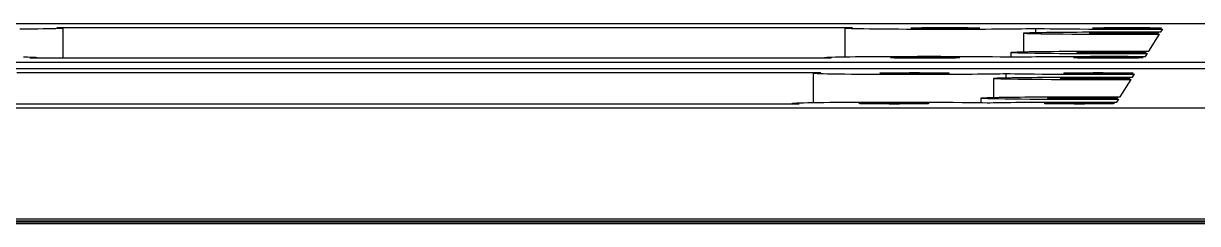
# Model space of a CAD drawing. Header units: millimetres. Extents: x -253 to 256, y -315 to 312.
# Drawn here: x -208.9 to -144.9, y -244.6 to -233.7 of the extents above; entities that cross this region are included whole.
import ezdxf

# ---------------------------------------------------------------- set-up
doc = ezdxf.new("R2010")
doc.units = ezdxf.units.MM
doc.layers.add('VISIBLE', color=7, linetype='Continuous')

msp = doc.modelspace()

# ---------------------------------------------------------------- linework, layer by layer
at = {"layer": 'VISIBLE'}
for p, q in [((-227.779, -233.721), (-122.803, -233.721)), ((-209.063, -234.017), (-208.722, -234.014)), ((-208.722, -234.014), (-208.394, -234.01)), ((-208.394, -234.01), (-208.085, -234.006)), ((-208.085, -234.006), (-207.797, -234.002)), ((-207.797, -234.002), (-207.536, -233.998)), ((-207.536, -233.998), (-207.306, -233.993)), ((-207.306, -233.993), (-207.11, -233.988)), ((-207.11, -233.988), (-206.95, -233.983)), ((-207.054, -233.941), (-206.919, -233.946)), ((-207.054, -233.941), (-163.683, -233.941)), ((-206.95, -233.983), (-206.829, -233.978)), ((-206.919, -233.946), (-206.814, -233.951)), ((-206.829, -233.978), (-206.748, -233.972)), ((-206.814, -233.951), (-206.742, -233.956)), ((-206.814, -233.951), (-206.742, -233.956)), ((-206.748, -233.972), (-206.707, -233.967)), ((-206.742, -233.956), (-206.706, -233.961)), ((-206.742, -233.956), (-206.706, -233.961)), ((-206.707, -233.967), (-206.706, -233.961)), ((-206.706, -235.599), (-206.706, -233.961)), ((-164.071, -233.967), (-164.067, -233.962)), ((-164.071, -235.537), (-164.071, -233.967)), ((-164.071, -233.967), (-164.042, -233.972)), ((-164.067, -233.962), (-164.034, -233.957)), ((-164.042, -233.972), (-163.978, -233.977)), ((-164.034, -233.957), (-163.976, -233.953)), ((-163.978, -233.977), (-163.877, -233.982)), ((-163.976, -233.953), (-163.896, -233.949)), ((-163.896, -233.949), (-163.797, -233.945)), ((-163.877, -233.982), (-163.734, -233.987)), ((-163.797, -233.945), (-163.683, -233.941)), ((-163.734, -233.987), (-163.55, -233.992)), ((-163.55, -233.992), (-163.324, -233.997)), ((-163.324, -233.997), (-163.055, -234.002)), ((-163.055, -234.002), (-162.746, -234.007)), ((-162.746, -234.007), (-162.4, -234.011)), ((-162.4, -234.011), (-162.019, -234.015)), ((-162.019, -234.015), (-161.609, -234.018)), ((-161.609, -234.018), (-161.175, -234.021)), ((-161.175, -234.021), (-160.724, -234.024)), ((-160.724, -234.024), (-160.261, -234.026)), ((-160.504, -233.965), (-160.492, -233.962)), ((-160.504, -233.965), (-160.491, -233.967)), ((-160.492, -233.962), (-160.458, -233.96)), ((-160.491, -233.967), (-160.452, -233.97)), ((-160.491, -233.967), (-160.452, -233.97)), ((-160.458, -233.96), (-160.407, -233.958)), ((-160.452, -233.97), (-160.385, -233.972)), ((-160.407, -233.958), (-160.262, -233.954)), ((-160.385, -233.972), (-160.291, -233.975)), ((-160.291, -233.975), (-160.169, -233.977)), ((-160.262, -233.954), (-160.082, -233.951)), ((-160.261, -234.026), (-159.792, -234.027)), ((-160.169, -233.977), (-160.024, -233.979)), ((-160.082, -233.951), (-159.888, -233.948)), ((-160.024, -233.979), (-159.858, -233.981)), ((-159.888, -233.948), (-159.692, -233.946)), ((-159.858, -233.981), (-159.676, -233.983)), ((-159.858, -233.981), (-159.676, -233.983)), ((-159.792, -234.027), (-159.324, -234.028)), ((-159.692, -233.946), (-159.476, -233.945)), ((-159.676, -233.983), (-159.483, -233.984)), ((-159.483, -233.984), (-159.283, -233.985)), ((-159.476, -233.945), (-159.215, -233.944)), ((-159.324, -234.028), (-158.861, -234.028)), ((-159.283, -233.985), (-159.083, -233.986)), ((-159.215, -233.944), (-158.904, -233.943)), ((-159.083, -233.986), (-158.884, -233.986)), ((-158.904, -233.943), (-158.548, -233.942)), ((-158.884, -233.986), (-158.692, -233.987)), ((-158.861, -234.028), (-158.41, -234.028)), ((-158.692, -233.987), (-158.336, -233.986)), ((-158.548, -233.942), (-158.356, -233.943)), ((-158.41, -234.028), (-157.973, -234.028)), ((-158.356, -233.943), (-158.158, -233.943)), ((-158.336, -233.986), (-158.025, -233.985)), ((-158.158, -233.943), (-157.957, -233.944)), ((-158.025, -233.985), (-157.763, -233.984)), ((-157.973, -234.028), (-157.554, -234.027)), ((-157.957, -233.944), (-157.757, -233.945)), ((-157.763, -233.984), (-157.548, -233.983)), ((-157.757, -233.945), (-157.564, -233.946)), ((-157.564, -233.946), (-157.382, -233.948)), ((-157.554, -234.027), (-157.156, -234.026)), ((-157.548, -233.983), (-157.352, -233.981)), ((-157.382, -233.948), (-157.216, -233.95)), ((-157.352, -233.981), (-157.157, -233.978)), ((-157.216, -233.95), (-157.071, -233.952)), ((-157.157, -233.978), (-156.978, -233.975)), ((-157.156, -234.026), (-156.781, -234.024)), ((-157.071, -233.952), (-156.95, -233.954)), ((-156.978, -233.975), (-156.833, -233.971)), ((-156.95, -233.954), (-156.855, -233.957)), ((-156.855, -233.957), (-156.788, -233.959)), ((-156.833, -233.971), (-156.782, -233.969)), ((-156.788, -233.959), (-156.749, -233.962)), ((-156.782, -233.969), (-156.748, -233.967)), ((-156.781, -234.024), (-156.429, -234.023)), ((-156.749, -233.962), (-156.736, -233.964)), ((-156.748, -233.967), (-156.736, -233.964)), ((-156.429, -234.023), (-156.101, -234.021)), ((-156.101, -234.021), (-155.797, -234.019)), ((-155.797, -234.019), (-155.517, -234.017)), ((-155.517, -234.017), (-155.23, -234.014)), ((-155.23, -234.014), (-154.956, -234.011)), ((-154.956, -234.011), (-154.697, -234.008)), ((-154.697, -234.008), (-154.455, -234.005)), ((-154.455, -234.005), (-154.23, -234.002)), ((-154.336, -234.247), (-154.334, -234.24)), ((-154.336, -235.263), (-154.336, -234.247)), ((-154.336, -234.247), (-154.277, -234.254)), ((-154.334, -234.24), (-154.276, -234.234)), ((-154.277, -234.254), (-154.153, -234.26)), ((-154.276, -234.234), (-154.166, -234.228)), ((-154.23, -234.002), (-154.026, -233.998)), ((-154.166, -234.228), (-154.013, -234.222)), ((-154.153, -234.26), (-153.965, -234.267)), ((-154.026, -233.998), (-153.842, -233.995)), ((-154.013, -234.222), (-153.823, -234.216)), ((-153.965, -234.267), (-153.713, -234.273)), ((-153.842, -233.995), (-153.681, -233.991)), ((-153.823, -234.216), (-153.603, -234.211)), ((-153.681, -234.213), (-153.681, -233.991)), ((-153.681, -233.991), (-153.467, -233.996)), ((-153.603, -234.211), (-153.36, -234.207)), ((-153.467, -233.996), (-153.209, -234.001)), ((-153.36, -234.207), (-153.1, -234.203)), ((-153.209, -234.001), (-152.906, -234.006)), ((-153.1, -234.203), (-152.829, -234.199)), ((-152.906, -234.006), (-152.558, -234.01)), ((-152.829, -234.199), (-152.551, -234.196)), ((-152.558, -234.01), (-152.169, -234.014)), ((-152.551, -234.196), (-152.27, -234.193)), ((-152.27, -234.193), (-151.991, -234.191)), ((-152.169, -234.014), (-151.741, -234.018)), ((-151.991, -234.191), (-151.718, -234.189)), ((-151.741, -234.018), (-151.279, -234.021)), ((-151.718, -234.189), (-151.432, -234.187)), ((-151.432, -234.187), (-151.133, -234.185)), ((-151.279, -234.021), (-150.789, -234.024)), ((-151.133, -234.185), (-150.822, -234.184)), ((-150.822, -234.184), (-150.502, -234.182)), ((-150.789, -234.024), (-150.28, -234.026)), ((-150.769, -234.243), (-150.757, -234.241)), ((-150.769, -234.243), (-150.757, -234.246)), ((-150.757, -234.241), (-150.724, -234.239)), ((-150.757, -234.246), (-150.718, -234.248)), ((-150.757, -234.246), (-150.718, -234.248)), ((-150.724, -234.239), (-150.673, -234.236)), ((-150.718, -234.248), (-150.65, -234.251)), ((-150.718, -234.248), (-150.65, -234.251)), ((-150.673, -234.236), (-150.528, -234.233)), ((-150.65, -234.251), (-150.556, -234.254)), ((-150.59, -233.965), (-150.578, -233.962)), ((-150.59, -233.965), (-150.577, -233.967)), ((-150.578, -233.962), (-150.545, -233.96)), ((-150.577, -233.967), (-150.538, -233.97)), ((-150.577, -233.967), (-150.538, -233.97)), ((-150.556, -234.254), (-150.434, -234.256)), ((-150.545, -233.96), (-150.493, -233.958)), ((-150.538, -233.97), (-150.471, -233.972)), ((-150.528, -234.233), (-150.348, -234.229)), ((-150.502, -234.182), (-150.173, -234.181)), ((-150.493, -233.958), (-150.349, -233.954)), ((-150.471, -233.972), (-150.376, -233.975)), ((-150.434, -234.256), (-150.288, -234.258)), ((-150.376, -233.975), (-150.255, -233.977)), ((-150.349, -233.954), (-150.169, -233.951)), ((-150.348, -234.229), (-150.153, -234.227)), ((-150.288, -234.258), (-150.122, -234.26)), ((-150.28, -234.026), (-149.757, -234.027)), ((-150.255, -233.977), (-150.109, -233.979)), ((-150.255, -233.977), (-150.109, -233.979)), ((-150.173, -234.181), (-149.838, -234.18)), ((-150.169, -233.951), (-149.975, -233.948)), ((-150.153, -234.227), (-149.957, -234.225)), ((-150.122, -234.26), (-149.94, -234.262)), ((-150.109, -233.979), (-149.943, -233.981)), ((-149.975, -233.948), (-149.779, -233.946)), ((-149.957, -234.225), (-149.742, -234.224)), ((-149.943, -233.981), (-149.761, -233.983)), ((-149.943, -233.981), (-149.761, -233.983)), ((-149.94, -234.262), (-149.746, -234.263)), ((-149.838, -234.18), (-149.499, -234.18)), ((-149.779, -233.946), (-149.564, -233.945)), ((-149.761, -233.983), (-149.568, -233.984)), ((-149.757, -234.027), (-149.229, -234.028)), ((-149.746, -234.263), (-149.547, -234.264)), ((-149.742, -234.224), (-149.48, -234.222)), ((-149.568, -233.984), (-149.369, -233.985)), ((-149.564, -233.945), (-149.302, -233.944)), ((-149.547, -234.264), (-149.346, -234.265)), ((-149.499, -234.18), (-149.157, -234.179)), ((-149.48, -234.222), (-149.169, -234.221)), ((-149.369, -233.985), (-149.168, -233.986)), ((-149.346, -234.265), (-149.147, -234.265)), ((-149.302, -233.944), (-148.992, -233.943)), ((-149.229, -234.028), (-148.704, -234.028)), ((-149.169, -234.221), (-148.812, -234.221)), ((-149.168, -233.986), (-148.97, -233.986)), ((-149.157, -234.179), (-148.815, -234.179)), ((-149.147, -234.265), (-148.955, -234.265)), ((-148.992, -233.943), (-148.635, -233.942)), ((-148.97, -233.986), (-148.778, -233.987)), ((-148.955, -234.265), (-148.598, -234.265)), ((-148.815, -234.179), (-148.474, -234.179)), ((-148.812, -234.221), (-148.62, -234.221)), ((-148.778, -233.987), (-148.421, -233.986)), ((-148.704, -234.028), (-148.189, -234.028)), ((-148.635, -233.942), (-148.443, -233.943)), ((-148.62, -234.221), (-148.421, -234.222)), ((-148.598, -234.265), (-148.287, -234.264)), ((-148.474, -234.179), (-148.138, -234.18)), ((-148.443, -233.943), (-148.245, -233.943)), ((-148.421, -233.986), (-148.11, -233.985)), ((-148.421, -234.222), (-148.22, -234.222)), ((-148.287, -234.264), (-148.025, -234.263)), ((-148.245, -233.943), (-148.044, -233.944)), ((-148.22, -234.222), (-148.021, -234.223)), ((-148.189, -234.028), (-147.689, -234.027)), ((-148.138, -234.18), (-147.806, -234.18)), ((-148.11, -233.985), (-147.849, -233.984)), ((-148.044, -233.944), (-147.845, -233.945)), ((-148.025, -234.263), (-147.81, -234.261)), ((-148.021, -234.223), (-147.827, -234.225)), ((-147.849, -233.984), (-147.634, -233.983)), ((-147.845, -233.945), (-147.651, -233.946)), ((-147.827, -234.225), (-147.645, -234.226)), ((-147.81, -234.261), (-147.613, -234.259)), ((-147.806, -234.18), (-147.482, -234.181)), ((-147.689, -234.027), (-147.212, -234.026)), ((-147.651, -233.946), (-147.469, -233.948)), ((-147.645, -234.226), (-147.479, -234.228)), ((-147.634, -233.983), (-147.438, -233.981)), ((-147.613, -234.259), (-147.418, -234.257)), ((-147.482, -234.181), (-147.166, -234.182)), ((-147.479, -234.228), (-147.333, -234.23)), ((-147.469, -233.948), (-147.303, -233.95)), ((-147.438, -233.981), (-147.243, -233.978)), ((-147.418, -234.257), (-147.239, -234.254)), ((-147.333, -234.23), (-147.211, -234.233)), ((-147.303, -233.95), (-147.158, -233.952)), ((-147.243, -233.978), (-147.064, -233.975)), ((-147.239, -234.254), (-147.094, -234.25)), ((-147.212, -234.026), (-146.761, -234.024)), ((-147.211, -234.233), (-147.116, -234.235)), ((-147.166, -234.182), (-146.861, -234.184)), ((-147.158, -233.952), (-147.036, -233.954)), ((-147.116, -234.235), (-147.049, -234.238)), ((-147.094, -234.25), (-147.043, -234.248)), ((-147.064, -233.975), (-146.919, -233.971)), ((-147.049, -234.238), (-147.01, -234.24)), ((-147.043, -234.248), (-147.009, -234.245)), ((-147.036, -233.954), (-146.941, -233.957)), ((-147.01, -234.24), (-146.997, -234.243)), ((-147.009, -234.245), (-146.997, -234.243)), ((-146.941, -233.957), (-146.874, -233.959)), ((-146.919, -233.971), (-146.868, -233.969)), ((-146.874, -233.959), (-146.835, -233.962)), ((-146.868, -233.969), (-146.834, -233.967)), ((-146.861, -234.184), (-146.761, -234.024)), ((-146.835, -233.962), (-146.823, -233.964)), ((-146.834, -233.967), (-146.823, -233.964)), ((-153.713, -234.273), (-153.402, -234.279)), ((-153.402, -234.279), (-153.039, -234.285)), ((-153.039, -234.285), (-152.63, -234.29)), ((-152.63, -234.29), (-152.186, -234.294)), ((-152.186, -234.294), (-151.715, -234.298)), ((-151.715, -234.298), (-151.228, -234.301)), ((-151.228, -234.301), (-150.734, -234.304)), ((-150.734, -234.304), (-150.242, -234.305)), ((-150.242, -234.305), (-149.757, -234.306)), ((-149.757, -234.306), (-149.287, -234.307)), ((-149.287, -234.307), (-148.835, -234.307)), ((-148.835, -234.307), (-148.405, -234.307)), ((-148.405, -234.307), (-148, -234.306)), ((-148, -234.306), (-147.619, -234.305)), ((-147.619, -234.305), (-147.265, -234.304)), ((-147.52, -235.234), (-146.936, -234.303)), ((-147.265, -234.304), (-146.936, -234.303)), ((-208.873, -235.543), (-208.646, -235.548)), ((-208.646, -235.548), (-208.462, -235.553)), ((-164.796, -235.552), (-164.599, -235.547)), ((-164.599, -235.547), (-164.369, -235.542)), ((-164.369, -235.542), (-164.107, -235.538)), ((-164.107, -235.538), (-163.818, -235.533)), ((-163.818, -235.533), (-163.507, -235.53)), ((-163.507, -235.53), (-163.178, -235.526)), ((-163.178, -235.526), (-162.835, -235.523)), ((-162.835, -235.523), (-162.377, -235.52)), ((-162.377, -235.52), (-161.873, -235.517)), ((-161.873, -235.517), (-161.326, -235.514)), ((-161.326, -235.514), (-160.742, -235.513)), ((-160.742, -235.513), (-160.13, -235.512)), ((-160.13, -235.512), (-159.501, -235.511)), ((-159.501, -235.511), (-158.866, -235.512)), ((-158.866, -235.512), (-158.238, -235.514)), ((-158.238, -235.514), (-157.63, -235.516)), ((-157.63, -235.516), (-157.055, -235.519)), ((-157.055, -235.519), (-156.522, -235.523)), ((-156.522, -235.523), (-156.041, -235.528)), ((-156.041, -235.528), (-155.617, -235.533)), ((-155.617, -235.533), (-155.252, -235.538)), ((-155.252, -235.538), (-154.948, -235.543)), ((-155.029, -235.298), (-155.027, -235.291)), ((-155.029, -235.542), (-155.029, -235.298)), ((-155.029, -235.298), (-154.969, -235.305)), ((-155.027, -235.291), (-154.968, -235.285)), ((-154.969, -235.305), (-154.845, -235.311)), ((-154.968, -235.285), (-154.858, -235.278)), ((-154.948, -235.543), (-154.704, -235.549)), ((-154.858, -235.278), (-154.704, -235.273)), ((-154.845, -235.311), (-154.656, -235.318)), ((-154.704, -235.273), (-154.513, -235.267)), ((-154.704, -235.549), (-154.541, -235.545)), ((-154.656, -235.318), (-154.403, -235.325)), ((-154.541, -235.545), (-154.356, -235.542)), ((-154.513, -235.267), (-154.292, -235.262)), ((-154.403, -235.325), (-154.091, -235.331)), ((-154.356, -235.542), (-154.15, -235.538)), ((-154.292, -235.262), (-154.048, -235.258)), ((-154.15, -235.538), (-153.925, -235.535)), ((-154.091, -235.331), (-153.726, -235.336)), ((-154.048, -235.258), (-153.787, -235.254)), ((-153.925, -235.535), (-153.681, -235.531)), ((-153.787, -235.254), (-153.514, -235.25)), ((-153.726, -235.336), (-153.315, -235.341)), ((-153.681, -235.531), (-153.42, -235.528)), ((-153.514, -235.25), (-153.235, -235.247)), ((-153.42, -235.528), (-153.144, -235.526)), ((-153.315, -235.341), (-152.869, -235.346)), ((-153.235, -235.247), (-152.953, -235.244)), ((-153.144, -235.526), (-152.855, -235.523)), ((-152.953, -235.244), (-152.672, -235.241)), ((-152.869, -235.346), (-152.396, -235.35)), ((-152.855, -235.523), (-152.581, -235.521)), ((-152.672, -235.241), (-152.399, -235.239)), ((-152.581, -235.521), (-152.293, -235.519)), ((-152.399, -235.239), (-152.111, -235.237)), ((-152.396, -235.35), (-151.907, -235.353)), ((-152.293, -235.519), (-151.992, -235.517)), ((-152.111, -235.237), (-151.81, -235.236)), ((-151.992, -235.517), (-151.68, -235.516)), ((-151.907, -235.353), (-151.411, -235.355)), ((-151.81, -235.236), (-151.499, -235.234)), ((-151.68, -235.516), (-151.358, -235.514)), ((-151.499, -235.234), (-151.177, -235.233)), ((-151.446, -235.294), (-151.434, -235.292)), ((-151.446, -235.294), (-151.433, -235.297)), ((-151.434, -235.292), (-151.4, -235.289)), ((-151.433, -235.297), (-151.394, -235.299)), ((-151.433, -235.297), (-151.394, -235.299)), ((-151.411, -235.355), (-150.916, -235.357)), ((-151.4, -235.289), (-151.348, -235.287)), ((-151.394, -235.299), (-151.326, -235.302)), ((-151.394, -235.299), (-151.326, -235.302)), ((-151.358, -235.514), (-151.027, -235.513)), ((-151.348, -235.287), (-151.203, -235.283)), ((-151.326, -235.302), (-151.231, -235.305)), ((-151.231, -235.305), (-151.109, -235.307)), ((-151.203, -235.283), (-151.023, -235.28)), ((-151.177, -235.233), (-150.847, -235.232)), ((-151.109, -235.307), (-150.962, -235.309)), ((-151.027, -235.513), (-150.691, -235.512)), ((-151.023, -235.28), (-150.827, -235.278)), ((-150.962, -235.309), (-150.796, -235.311)), ((-150.962, -235.309), (-150.796, -235.311)), ((-150.916, -235.357), (-150.429, -235.358)), ((-150.847, -235.232), (-150.51, -235.231)), ((-150.827, -235.278), (-150.63, -235.276)), ((-150.796, -235.311), (-150.612, -235.313)), ((-150.691, -235.512), (-150.349, -235.512)), ((-150.63, -235.276), (-150.413, -235.274)), ((-150.612, -235.313), (-150.418, -235.314)), ((-150.51, -235.231), (-150.169, -235.23)), ((-150.429, -235.358), (-149.957, -235.359)), ((-150.418, -235.314), (-150.218, -235.315)), ((-150.413, -235.274), (-150.15, -235.273)), ((-150.349, -235.512), (-150.006, -235.511)), ((-150.218, -235.315), (-150.016, -235.316)), ((-150.169, -235.23), (-149.826, -235.23)), ((-150.15, -235.273), (-149.838, -235.272)), ((-150.016, -235.316), (-149.816, -235.316)), ((-150.006, -235.511), (-149.662, -235.511)), ((-149.957, -235.359), (-149.503, -235.359)), ((-149.838, -235.272), (-149.48, -235.272)), ((-149.826, -235.23), (-149.483, -235.23)), ((-149.816, -235.316), (-149.623, -235.316)), ((-149.662, -235.511), (-149.319, -235.511)), ((-149.623, -235.316), (-149.264, -235.316)), ((-149.503, -235.359), (-149.071, -235.358)), ((-149.483, -235.23), (-149.14, -235.23)), ((-149.48, -235.272), (-149.286, -235.272)), ((-149.319, -235.511), (-148.98, -235.512)), ((-149.286, -235.272), (-149.087, -235.272)), ((-149.264, -235.316), (-148.952, -235.315)), ((-149.14, -235.23), (-148.802, -235.23)), ((-149.087, -235.272), (-148.885, -235.273)), ((-149.071, -235.358), (-148.664, -235.358)), ((-148.98, -235.512), (-148.647, -235.512)), ((-148.952, -235.315), (-148.689, -235.314)), ((-148.885, -235.273), (-148.685, -235.274)), ((-148.802, -235.23), (-148.469, -235.231)), ((-148.689, -235.314), (-148.473, -235.312)), ((-148.685, -235.274), (-148.49, -235.276)), ((-148.664, -235.358), (-148.282, -235.357)), ((-148.647, -235.512), (-148.321, -235.513)), ((-148.49, -235.276), (-148.307, -235.277)), ((-148.473, -235.312), (-148.276, -235.31)), ((-148.469, -235.231), (-148.143, -235.232)), ((-148.321, -235.513), (-148.003, -235.514)), ((-148.307, -235.277), (-148.14, -235.279)), ((-148.282, -235.357), (-147.926, -235.356)), ((-148.276, -235.31), (-148.08, -235.308)), ((-148.143, -235.232), (-147.826, -235.233)), ((-148.14, -235.279), (-147.994, -235.281)), ((-148.08, -235.308), (-147.899, -235.305)), ((-148.003, -235.514), (-147.696, -235.516)), ((-147.994, -235.281), (-147.872, -235.284)), ((-147.926, -235.356), (-147.595, -235.354)), ((-147.899, -235.305), (-147.754, -235.301)), ((-147.872, -235.284), (-147.776, -235.286)), ((-147.826, -235.233), (-147.52, -235.234)), ((-147.826, -235.233), (-147.52, -235.234)), ((-147.776, -235.286), (-147.709, -235.289)), ((-147.754, -235.301), (-147.702, -235.299)), ((-147.709, -235.289), (-147.67, -235.291)), ((-147.702, -235.299), (-147.669, -235.296)), ((-147.696, -235.516), (-147.595, -235.354)), ((-147.67, -235.291), (-147.657, -235.294)), ((-147.669, -235.296), (-147.657, -235.294)), ((-228.225, -235.823), (-123.907, -235.823)), ((-228.225, -236.177), (-124.093, -236.177)), ((-208.522, -235.599), (-208.406, -235.596)), ((-208.522, -235.599), (-164.843, -235.599)), ((-208.462, -235.553), (-208.319, -235.558)), ((-208.406, -235.596), (-208.306, -235.592)), ((-208.319, -235.558), (-208.218, -235.563)), ((-208.306, -235.592), (-208.225, -235.588)), ((-208.225, -235.588), (-208.165, -235.583)), ((-208.218, -235.563), (-208.155, -235.569)), ((-208.165, -235.583), (-208.132, -235.578)), ((-208.155, -235.569), (-208.127, -235.574)), ((-208.132, -235.578), (-208.127, -235.574)), ((-208.127, -235.599), (-208.127, -235.574)), ((-165.198, -235.574), (-165.157, -235.568)), ((-165.198, -235.574), (-165.157, -235.568)), ((-165.198, -235.579), (-165.198, -235.574)), ((-165.198, -235.579), (-165.198, -235.574)), ((-165.198, -235.599), (-165.198, -235.579)), ((-165.198, -235.579), (-165.161, -235.584)), ((-165.198, -235.579), (-165.161, -235.584)), ((-165.161, -235.584), (-165.087, -235.59)), ((-165.157, -235.568), (-165.077, -235.563)), ((-165.087, -235.59), (-164.98, -235.595)), ((-165.077, -235.563), (-164.956, -235.557)), ((-164.98, -235.595), (-164.843, -235.599)), ((-164.956, -235.557), (-164.796, -235.552)), ((-161.609, -235.576), (-161.597, -235.574)), ((-161.609, -235.576), (-161.597, -235.579)), ((-161.597, -235.574), (-161.564, -235.571)), ((-161.597, -235.579), (-161.557, -235.581)), ((-161.597, -235.579), (-161.557, -235.581)), ((-161.564, -235.571), (-161.512, -235.569)), ((-161.557, -235.581), (-161.49, -235.584)), ((-161.557, -235.581), (-161.49, -235.584)), ((-161.512, -235.569), (-161.366, -235.565)), ((-161.49, -235.584), (-161.395, -235.586)), ((-161.395, -235.586), (-161.272, -235.589)), ((-161.366, -235.565), (-161.185, -235.562)), ((-161.272, -235.589), (-161.126, -235.591)), ((-161.185, -235.562), (-160.989, -235.56)), ((-161.126, -235.591), (-160.959, -235.593)), ((-160.989, -235.56), (-160.791, -235.558)), ((-160.959, -235.593), (-160.776, -235.595)), ((-160.791, -235.558), (-160.575, -235.556)), ((-160.776, -235.595), (-160.581, -235.596)), ((-160.581, -235.596), (-160.381, -235.597)), ((-160.575, -235.556), (-160.311, -235.555)), ((-160.381, -235.597), (-160.178, -235.598)), ((-160.311, -235.555), (-159.999, -235.554)), ((-160.178, -235.598), (-159.979, -235.598)), ((-159.999, -235.554), (-159.64, -235.554)), ((-159.979, -235.598), (-159.785, -235.598)), ((-159.785, -235.598), (-159.426, -235.598)), ((-159.64, -235.554), (-159.446, -235.554)), ((-159.446, -235.554), (-159.247, -235.554)), ((-159.426, -235.598), (-159.113, -235.597)), ((-159.247, -235.554), (-159.045, -235.555)), ((-159.113, -235.597), (-158.85, -235.596)), ((-159.045, -235.555), (-158.844, -235.556)), ((-158.85, -235.596), (-158.634, -235.594)), ((-158.844, -235.556), (-158.65, -235.557)), ((-158.65, -235.557), (-158.466, -235.559)), ((-158.634, -235.594), (-158.436, -235.592)), ((-158.466, -235.559), (-158.299, -235.561)), ((-158.436, -235.592), (-158.24, -235.59)), ((-158.299, -235.561), (-158.153, -235.563)), ((-158.24, -235.59), (-158.059, -235.587)), ((-158.153, -235.563), (-158.031, -235.565)), ((-158.059, -235.587), (-157.913, -235.583)), ((-158.031, -235.565), (-157.935, -235.568)), ((-157.935, -235.568), (-157.868, -235.571)), ((-157.913, -235.583), (-157.861, -235.581)), ((-157.868, -235.571), (-157.828, -235.573)), ((-157.861, -235.581), (-157.828, -235.578)), ((-157.828, -235.573), (-157.816, -235.576)), ((-157.828, -235.578), (-157.816, -235.576)), ((-151.627, -235.576), (-151.615, -235.574)), ((-151.627, -235.576), (-151.614, -235.579)), ((-151.615, -235.574), (-151.582, -235.571)), ((-151.614, -235.579), (-151.575, -235.581)), ((-151.614, -235.579), (-151.575, -235.581)), ((-151.582, -235.571), (-151.53, -235.569)), ((-151.575, -235.581), (-151.508, -235.584)), ((-151.575, -235.581), (-151.508, -235.584)), ((-151.53, -235.569), (-151.384, -235.565)), ((-151.508, -235.584), (-151.412, -235.586)), ((-151.412, -235.586), (-151.29, -235.589)), ((-151.384, -235.565), (-151.204, -235.562)), ((-151.29, -235.589), (-151.143, -235.591)), ((-151.204, -235.562), (-151.008, -235.56)), ((-151.143, -235.591), (-150.976, -235.593)), ((-151.008, -235.56), (-150.81, -235.558)), ((-150.976, -235.593), (-150.793, -235.595)), ((-150.81, -235.558), (-150.594, -235.556)), ((-150.793, -235.595), (-150.598, -235.596)), ((-150.598, -235.596), (-150.398, -235.597)), ((-150.594, -235.556), (-150.33, -235.555)), ((-150.398, -235.597), (-150.195, -235.598)), ((-150.33, -235.555), (-150.018, -235.554)), ((-150.195, -235.598), (-149.996, -235.598)), ((-150.018, -235.554), (-149.659, -235.554)), ((-149.996, -235.598), (-149.802, -235.598)), ((-149.802, -235.598), (-149.443, -235.598)), ((-149.659, -235.554), (-149.465, -235.554)), ((-149.465, -235.554), (-149.266, -235.554)), ((-149.443, -235.598), (-149.131, -235.597)), ((-149.266, -235.554), (-149.063, -235.555)), ((-149.131, -235.597), (-148.867, -235.596)), ((-149.063, -235.555), (-148.863, -235.556)), ((-148.867, -235.596), (-148.651, -235.594)), ((-148.863, -235.556), (-148.668, -235.557)), ((-148.668, -235.557), (-148.485, -235.559)), ((-148.651, -235.594), (-148.453, -235.592)), ((-148.485, -235.559), (-148.318, -235.561)), ((-148.453, -235.592), (-148.257, -235.59)), ((-148.318, -235.561), (-148.171, -235.563)), ((-148.257, -235.59), (-148.077, -235.587)), ((-148.171, -235.563), (-148.049, -235.565)), ((-148.077, -235.587), (-147.931, -235.583)), ((-148.049, -235.565), (-147.953, -235.568)), ((-147.953, -235.568), (-147.886, -235.571)), ((-147.931, -235.583), (-147.879, -235.581)), ((-147.886, -235.571), (-147.847, -235.573)), ((-147.879, -235.581), (-147.846, -235.578)), ((-147.847, -235.573), (-147.834, -235.576)), ((-147.846, -235.578), (-147.834, -235.576)), ((-209.232, -236.402), (-165.405, -236.402)), ((-165.796, -236.428), (-165.793, -236.423)), ((-165.796, -238.031), (-165.796, -236.428)), ((-165.796, -236.428), (-165.768, -236.433)), ((-165.793, -236.423), (-165.76, -236.418)), ((-165.768, -236.433), (-165.703, -236.438)), ((-165.76, -236.418), (-165.701, -236.414)), ((-165.703, -236.438), (-165.6, -236.443)), ((-165.701, -236.414), (-165.62, -236.41)), ((-165.62, -236.41), (-165.52, -236.406)), ((-165.6, -236.443), (-165.457, -236.449)), ((-165.52, -236.406), (-165.405, -236.402)), ((-165.457, -236.449), (-165.271, -236.454)), ((-165.271, -236.454), (-165.042, -236.459)), ((-165.042, -236.459), (-164.771, -236.464)), ((-164.771, -236.464), (-164.458, -236.469)), ((-164.458, -236.469), (-164.108, -236.473)), ((-164.108, -236.473), (-163.724, -236.477)), ((-163.724, -236.477), (-163.31, -236.48)), ((-163.31, -236.48), (-162.871, -236.483)), ((-162.871, -236.483), (-162.415, -236.486)), ((-162.415, -236.486), (-161.947, -236.488)), ((-162.192, -236.426), (-162.18, -236.423)), ((-162.192, -236.426), (-162.179, -236.428)), ((-162.18, -236.423), (-162.146, -236.421)), ((-162.179, -236.428), (-162.14, -236.431)), ((-162.179, -236.428), (-162.14, -236.431)), ((-162.146, -236.421), (-162.094, -236.419)), ((-162.14, -236.431), (-162.072, -236.434)), ((-162.094, -236.419), (-161.948, -236.415)), ((-162.072, -236.434), (-161.977, -236.436)), ((-161.977, -236.436), (-161.854, -236.439)), ((-161.948, -236.415), (-161.766, -236.412)), ((-161.947, -236.488), (-161.473, -236.489)), ((-161.854, -236.439), (-161.707, -236.441)), ((-161.766, -236.412), (-161.569, -236.409)), ((-161.707, -236.441), (-161.539, -236.443)), ((-161.569, -236.409), (-161.371, -236.407)), ((-161.539, -236.443), (-161.356, -236.444)), ((-161.473, -236.489), (-161, -236.49)), ((-161.371, -236.407), (-161.154, -236.406)), ((-161.356, -236.444), (-161.16, -236.446)), ((-161.16, -236.446), (-160.959, -236.447)), ((-161.154, -236.406), (-160.89, -236.404)), ((-161, -236.49), (-160.533, -236.491)), ((-160.959, -236.447), (-160.756, -236.447)), ((-160.89, -236.404), (-160.576, -236.403)), ((-160.756, -236.447), (-160.556, -236.448)), ((-160.576, -236.403), (-160.215, -236.403)), ((-160.556, -236.448), (-160.362, -236.448)), ((-160.533, -236.491), (-160.077, -236.491)), ((-160.362, -236.448), (-160.001, -236.448)), ((-160.215, -236.403), (-160.021, -236.403)), ((-160.077, -236.491), (-159.635, -236.49)), ((-160.021, -236.403), (-159.821, -236.404)), ((-160.001, -236.448), (-159.687, -236.447)), ((-159.821, -236.404), (-159.618, -236.404)), ((-159.687, -236.447), (-159.423, -236.446)), ((-159.635, -236.49), (-159.212, -236.489)), ((-159.618, -236.404), (-159.417, -236.405)), ((-159.423, -236.446), (-159.206, -236.444)), ((-159.417, -236.405), (-159.222, -236.407)), ((-159.222, -236.407), (-159.038, -236.408)), ((-159.212, -236.489), (-158.81, -236.488)), ((-159.206, -236.444), (-159.007, -236.442)), ((-159.038, -236.408), (-158.87, -236.41)), ((-159.007, -236.442), (-158.811, -236.44)), ((-158.87, -236.41), (-158.723, -236.413)), ((-158.811, -236.44), (-158.629, -236.436)), ((-158.81, -236.488), (-158.43, -236.487)), ((-158.723, -236.413), (-158.6, -236.415)), ((-158.629, -236.436), (-158.483, -236.433)), ((-158.6, -236.415), (-158.505, -236.418)), ((-158.505, -236.418), (-158.437, -236.42)), ((-158.483, -236.433), (-158.431, -236.43)), ((-158.437, -236.42), (-158.398, -236.423)), ((-158.431, -236.43), (-158.397, -236.428)), ((-158.43, -236.487), (-158.075, -236.485)), ((-158.398, -236.423), (-158.385, -236.425)), ((-158.397, -236.428), (-158.385, -236.425)), ((-158.075, -236.485), (-157.743, -236.483)), ((-157.743, -236.483), (-157.436, -236.481)), ((-157.436, -236.481), (-157.153, -236.479)), ((-157.153, -236.479), (-156.864, -236.476)), ((-156.864, -236.476), (-156.587, -236.473)), ((-156.587, -236.473), (-156.325, -236.47)), ((-156.325, -236.47), (-156.08, -236.467)), ((-156.08, -236.467), (-155.853, -236.464)), ((-155.962, -236.714), (-155.96, -236.707)), ((-155.962, -237.752), (-155.962, -236.714)), ((-155.962, -236.714), (-155.902, -236.721)), ((-155.96, -236.707), (-155.9, -236.7)), ((-155.902, -236.721), (-155.777, -236.728)), ((-155.9, -236.7), (-155.79, -236.694)), ((-155.853, -236.464), (-155.646, -236.46)), ((-155.79, -236.694), (-155.635, -236.688)), ((-155.777, -236.728), (-155.586, -236.734)), ((-155.646, -236.46), (-155.461, -236.457)), ((-155.635, -236.688), (-155.442, -236.683)), ((-155.586, -236.734), (-155.332, -236.741)), ((-155.461, -236.457), (-155.297, -236.453)), ((-155.442, -236.683), (-155.22, -236.678)), ((-155.332, -236.741), (-155.018, -236.747)), ((-155.297, -236.679), (-155.297, -236.453)), ((-155.297, -236.453), (-155.082, -236.458)), ((-155.22, -236.678), (-154.974, -236.673)), ((-155.082, -236.458), (-154.821, -236.463)), ((-155.018, -236.747), (-154.651, -236.753)), ((-154.974, -236.673), (-154.712, -236.669)), ((-154.821, -236.463), (-154.514, -236.468)), ((-154.712, -236.669), (-154.438, -236.665)), ((-154.651, -236.753), (-154.238, -236.758)), ((-154.514, -236.468), (-154.163, -236.472)), ((-154.438, -236.665), (-154.157, -236.662)), ((-154.238, -236.758), (-153.789, -236.762)), ((-154.163, -236.472), (-153.77, -236.476)), ((-154.157, -236.662), (-153.874, -236.659)), ((-153.874, -236.659), (-153.591, -236.657)), ((-153.789, -236.762), (-153.314, -236.766)), ((-153.77, -236.476), (-153.337, -236.48)), ((-153.591, -236.657), (-153.316, -236.655)), ((-153.337, -236.48), (-152.87, -236.483)), ((-153.316, -236.655), (-153.026, -236.653)), ((-153.314, -236.766), (-152.822, -236.769)), ((-153.026, -236.653), (-152.724, -236.651)), ((-152.87, -236.483), (-152.376, -236.486)), ((-152.822, -236.769), (-152.322, -236.772)), ((-152.724, -236.651), (-152.41, -236.649)), ((-152.41, -236.649), (-152.086, -236.648)), ((-152.376, -236.486), (-151.861, -236.488)), ((-152.357, -236.71), (-152.345, -236.708)), ((-152.357, -236.71), (-152.344, -236.713)), ((-152.345, -236.708), (-152.311, -236.705)), ((-152.344, -236.713), (-152.305, -236.716)), ((-152.344, -236.713), (-152.305, -236.716)), ((-152.322, -236.772), (-151.824, -236.774)), ((-152.311, -236.705), (-152.259, -236.703)), ((-152.305, -236.716), (-152.237, -236.718)), ((-152.259, -236.703), (-152.113, -236.699)), ((-152.237, -236.718), (-152.141, -236.721)), ((-152.174, -236.426), (-152.162, -236.423)), ((-152.174, -236.426), (-152.161, -236.428)), ((-152.162, -236.423), (-152.128, -236.421)), ((-152.161, -236.428), (-152.122, -236.431)), ((-152.161, -236.428), (-152.122, -236.431)), ((-152.141, -236.721), (-152.018, -236.723)), ((-152.128, -236.421), (-152.076, -236.419)), ((-152.122, -236.431), (-152.054, -236.434)), ((-152.122, -236.431), (-152.054, -236.434)), ((-152.113, -236.699), (-151.931, -236.696)), ((-152.086, -236.648), (-151.754, -236.647)), ((-152.076, -236.419), (-151.93, -236.415)), ((-152.054, -236.434), (-151.958, -236.436)), ((-152.018, -236.723), (-151.871, -236.725)), ((-151.958, -236.436), (-151.836, -236.439)), ((-151.931, -236.696), (-151.734, -236.694)), ((-151.93, -236.415), (-151.749, -236.412)), ((-151.871, -236.725), (-151.703, -236.727)), ((-151.861, -236.488), (-151.332, -236.49)), ((-151.836, -236.439), (-151.688, -236.441)), ((-151.824, -236.774), (-151.335, -236.775)), ((-151.754, -236.647), (-151.416, -236.646)), ((-151.749, -236.412), (-151.552, -236.409)), ((-151.734, -236.694), (-151.536, -236.692)), ((-151.703, -236.727), (-151.519, -236.729)), ((-151.688, -236.441), (-151.521, -236.443)), ((-151.688, -236.441), (-151.521, -236.443)), ((-151.552, -236.409), (-151.354, -236.407)), ((-151.536, -236.692), (-151.319, -236.69)), ((-151.521, -236.443), (-151.337, -236.444)), ((-151.521, -236.443), (-151.337, -236.444)), ((-151.519, -236.729), (-151.323, -236.73)), ((-151.416, -236.646), (-151.073, -236.645)), ((-151.354, -236.407), (-151.137, -236.406)), ((-151.337, -236.444), (-151.142, -236.446)), ((-151.335, -236.775), (-150.859, -236.775)), ((-151.332, -236.49), (-150.799, -236.49)), ((-151.323, -236.73), (-151.122, -236.731)), ((-151.319, -236.69), (-151.054, -236.689)), ((-151.142, -236.446), (-150.94, -236.447)), ((-151.137, -236.406), (-150.872, -236.404)), ((-151.122, -236.731), (-150.919, -236.732)), ((-151.073, -236.645), (-150.728, -236.645)), ((-151.054, -236.689), (-150.74, -236.688)), ((-150.94, -236.447), (-150.737, -236.447)), ((-150.919, -236.732), (-150.718, -236.732)), ((-150.872, -236.404), (-150.559, -236.403)), ((-150.859, -236.775), (-150.403, -236.775)), ((-150.799, -236.49), (-150.268, -236.491)), ((-150.74, -236.688), (-150.379, -236.688)), ((-150.737, -236.447), (-150.537, -236.448)), ((-150.728, -236.645), (-150.382, -236.645)), ((-150.718, -236.732), (-150.524, -236.733)), ((-150.559, -236.403), (-150.198, -236.403)), ((-150.537, -236.448), (-150.343, -236.448)), ((-150.524, -236.733), (-150.163, -236.732)), ((-150.403, -236.775), (-149.969, -236.775)), ((-150.382, -236.645), (-150.038, -236.645)), ((-150.379, -236.688), (-150.185, -236.688)), ((-150.343, -236.448), (-149.982, -236.448)), ((-150.268, -236.491), (-149.748, -236.49)), ((-150.198, -236.403), (-150.004, -236.403)), ((-150.185, -236.688), (-149.984, -236.688)), ((-150.163, -236.732), (-149.849, -236.731)), ((-150.038, -236.645), (-149.697, -236.645)), ((-150.004, -236.403), (-149.804, -236.404)), ((-149.984, -236.688), (-149.781, -236.689)), ((-149.982, -236.448), (-149.668, -236.447)), ((-149.969, -236.775), (-149.559, -236.774)), ((-149.849, -236.731), (-149.584, -236.73)), ((-149.804, -236.404), (-149.601, -236.404)), ((-149.781, -236.689), (-149.579, -236.69)), ((-149.748, -236.49), (-149.243, -236.489)), ((-149.697, -236.645), (-149.362, -236.646)), ((-149.668, -236.447), (-149.404, -236.446)), ((-149.601, -236.404), (-149.4, -236.405)), ((-149.584, -236.73), (-149.366, -236.729)), ((-149.579, -236.69), (-149.384, -236.691)), ((-149.559, -236.774), (-149.174, -236.774)), ((-149.404, -236.446), (-149.187, -236.444)), ((-149.4, -236.405), (-149.204, -236.407)), ((-149.384, -236.691), (-149.2, -236.693)), ((-149.366, -236.729), (-149.168, -236.727)), ((-149.362, -236.646), (-149.034, -236.647)), ((-149.243, -236.489), (-148.761, -236.488)), ((-149.204, -236.407), (-149.02, -236.408)), ((-149.2, -236.693), (-149.032, -236.695)), ((-149.187, -236.444), (-148.989, -236.442)), ((-149.174, -236.774), (-148.816, -236.772)), ((-149.168, -236.727), (-148.971, -236.724)), ((-149.08, -237.722), (-148.483, -236.771)), ((-149.034, -236.647), (-148.716, -236.648)), ((-149.032, -236.695), (-148.885, -236.697)), ((-149.02, -236.408), (-148.853, -236.41)), ((-148.989, -236.442), (-148.792, -236.44)), ((-148.971, -236.724), (-148.79, -236.721)), ((-148.885, -236.697), (-148.762, -236.7)), ((-148.853, -236.41), (-148.706, -236.413)), ((-148.816, -236.772), (-148.483, -236.771)), ((-148.792, -236.44), (-148.611, -236.436)), ((-148.79, -236.721), (-148.643, -236.717)), ((-148.762, -236.7), (-148.666, -236.702)), ((-148.761, -236.488), (-148.305, -236.486)), ((-148.716, -236.648), (-148.407, -236.649)), ((-148.706, -236.413), (-148.583, -236.415)), ((-148.666, -236.702), (-148.598, -236.705)), ((-148.643, -236.717), (-148.591, -236.715)), ((-148.611, -236.436), (-148.465, -236.433)), ((-148.598, -236.705), (-148.558, -236.707)), ((-148.591, -236.715), (-148.557, -236.712)), ((-148.583, -236.415), (-148.487, -236.418)), ((-148.558, -236.707), (-148.546, -236.71)), ((-148.557, -236.712), (-148.546, -236.71)), ((-148.487, -236.418), (-148.419, -236.42)), ((-148.465, -236.433), (-148.413, -236.43)), ((-148.419, -236.42), (-148.38, -236.423)), ((-148.413, -236.43), (-148.379, -236.428)), ((-148.407, -236.649), (-148.305, -236.486)), ((-148.38, -236.423), (-148.367, -236.425)), ((-148.379, -236.428), (-148.367, -236.425)), ((-210.731, -238.095), (-166.589, -238.095)), ((-166.948, -238.074), (-166.947, -238.069)), ((-166.948, -238.074), (-166.947, -238.069)), ((-166.948, -238.095), (-166.948, -238.074)), ((-166.948, -238.074), (-166.91, -238.08)), ((-166.948, -238.074), (-166.91, -238.08)), ((-166.947, -238.069), (-166.907, -238.063)), ((-166.91, -238.08), (-166.836, -238.085)), ((-166.91, -238.08), (-166.836, -238.085)), ((-166.907, -238.063), (-166.825, -238.058)), ((-166.836, -238.085), (-166.728, -238.09)), ((-166.825, -238.058), (-166.703, -238.052)), ((-166.728, -238.09), (-166.589, -238.095)), ((-166.703, -238.052), (-166.542, -238.047)), ((-166.542, -238.047), (-166.343, -238.042)), ((-166.343, -238.042), (-166.109, -238.037)), ((-166.109, -238.037), (-165.845, -238.032)), ((-165.845, -238.032), (-165.553, -238.028)), ((-165.553, -238.028), (-165.239, -238.024)), ((-165.239, -238.024), (-164.906, -238.02)), ((-164.906, -238.02), (-164.559, -238.017)), ((-164.559, -238.017), (-164.097, -238.014)), ((-164.097, -238.014), (-163.587, -238.011)), ((-163.587, -238.011), (-163.034, -238.008)), ((-163.321, -238.071), (-163.309, -238.069)), ((-163.321, -238.071), (-163.308, -238.074)), ((-163.309, -238.069), (-163.275, -238.066)), ((-163.308, -238.074), (-163.269, -238.077)), ((-163.308, -238.074), (-163.269, -238.077)), ((-163.275, -238.066), (-163.222, -238.064)), ((-163.269, -238.077), (-163.201, -238.079)), ((-163.222, -238.064), (-163.075, -238.06)), ((-163.201, -238.079), (-163.104, -238.082)), ((-163.104, -238.082), (-162.981, -238.084)), ((-163.075, -238.06), (-162.892, -238.057)), ((-163.034, -238.008), (-162.444, -238.006)), ((-162.981, -238.084), (-162.833, -238.087)), ((-162.892, -238.057), (-162.694, -238.054)), ((-162.833, -238.087), (-162.664, -238.089)), ((-162.694, -238.054), (-162.494, -238.053)), ((-162.664, -238.089), (-162.479, -238.09)), ((-162.494, -238.053), (-162.275, -238.051)), ((-162.479, -238.09), (-162.282, -238.092)), ((-162.444, -238.006), (-161.826, -238.005)), ((-162.282, -238.092), (-162.079, -238.093)), ((-162.275, -238.051), (-162.009, -238.05)), ((-162.079, -238.093), (-161.875, -238.093)), ((-162.009, -238.05), (-161.693, -238.049)), ((-161.875, -238.093), (-161.674, -238.094)), ((-161.826, -238.005), (-161.19, -238.005)), ((-161.693, -238.049), (-161.331, -238.048)), ((-161.674, -238.094), (-161.478, -238.094)), ((-161.478, -238.094), (-161.115, -238.094)), ((-161.331, -238.048), (-161.135, -238.049)), ((-161.19, -238.005), (-160.548, -238.006)), ((-161.135, -238.049), (-160.933, -238.049)), ((-161.115, -238.094), (-160.799, -238.093)), ((-160.933, -238.049), (-160.729, -238.05)), ((-160.799, -238.093), (-160.533, -238.091)), ((-160.729, -238.05), (-160.526, -238.051)), ((-160.548, -238.006), (-159.914, -238.007)), ((-160.533, -238.091), (-160.314, -238.09)), ((-160.526, -238.051), (-160.33, -238.052)), ((-160.33, -238.052), (-160.145, -238.054)), ((-160.314, -238.09), (-160.114, -238.088)), ((-160.145, -238.054), (-159.976, -238.056)), ((-160.114, -238.088), (-159.916, -238.085)), ((-159.976, -238.056), (-159.828, -238.058)), ((-159.916, -238.085), (-159.733, -238.082)), ((-159.914, -238.007), (-159.299, -238.01)), ((-159.828, -238.058), (-159.704, -238.061)), ((-159.733, -238.082), (-159.586, -238.078)), ((-159.704, -238.061), (-159.608, -238.063)), ((-159.608, -238.063), (-159.54, -238.066)), ((-159.586, -238.078), (-159.534, -238.076)), ((-159.54, -238.066), (-159.5, -238.068)), ((-159.534, -238.076), (-159.5, -238.074)), ((-159.5, -238.068), (-159.487, -238.071)), ((-159.5, -238.074), (-159.487, -238.071)), ((-159.299, -238.01), (-158.718, -238.013)), ((-158.718, -238.013), (-158.18, -238.017)), ((-158.18, -238.017), (-157.694, -238.022)), ((-157.694, -238.022), (-157.265, -238.027)), ((-157.265, -238.027), (-156.896, -238.032)), ((-156.896, -238.032), (-156.59, -238.038)), ((-156.669, -237.787), (-156.667, -237.78)), ((-156.669, -238.036), (-156.669, -237.787)), ((-156.669, -237.787), (-156.608, -237.794)), ((-156.667, -237.78), (-156.607, -237.774)), ((-156.608, -237.794), (-156.483, -237.801)), ((-156.607, -237.774), (-156.496, -237.767)), ((-156.59, -238.038), (-156.342, -238.044)), ((-156.496, -237.767), (-156.34, -237.761)), ((-156.483, -237.801), (-156.292, -237.808)), ((-156.342, -238.044), (-156.178, -238.04)), ((-156.34, -237.761), (-156.147, -237.756)), ((-156.292, -237.808), (-156.037, -237.815)), ((-156.178, -238.04), (-155.991, -238.036)), ((-156.147, -237.756), (-155.924, -237.751)), ((-156.037, -237.815), (-155.721, -237.821)), ((-155.991, -238.036), (-155.783, -238.032)), ((-155.924, -237.751), (-155.677, -237.746)), ((-155.783, -238.032), (-155.555, -238.029)), ((-155.721, -237.821), (-155.352, -237.826)), ((-155.677, -237.746), (-155.413, -237.742)), ((-155.555, -238.029), (-155.308, -238.026)), ((-155.413, -237.742), (-155.138, -237.738)), ((-155.352, -237.826), (-154.938, -237.832)), ((-155.308, -238.026), (-155.044, -238.023)), ((-155.138, -237.738), (-154.856, -237.735)), ((-155.044, -238.023), (-154.766, -238.02)), ((-154.938, -237.832), (-154.486, -237.836)), ((-154.856, -237.735), (-154.571, -237.732)), ((-154.766, -238.02), (-154.474, -238.017)), ((-154.571, -237.732), (-154.287, -237.73)), ((-154.486, -237.836), (-154.009, -237.84)), ((-154.474, -238.017), (-154.197, -238.015)), ((-154.287, -237.73), (-154.01, -237.727)), ((-154.197, -238.015), (-153.906, -238.013)), ((-154.01, -237.727), (-153.72, -237.725)), ((-154.009, -237.84), (-153.515, -237.843)), ((-153.906, -238.013), (-153.602, -238.011)), ((-153.72, -237.725), (-153.416, -237.724)), ((-153.602, -238.011), (-153.286, -238.01)), ((-153.515, -237.843), (-153.013, -237.846)), ((-153.416, -237.724), (-153.101, -237.722)), ((-153.286, -238.01), (-152.961, -238.008)), ((-153.233, -238.071), (-153.221, -238.069)), ((-153.233, -238.071), (-153.22, -238.074)), ((-153.221, -238.069), (-153.187, -238.066)), ((-153.22, -238.074), (-153.181, -238.077)), ((-153.22, -238.074), (-153.181, -238.077)), ((-153.187, -238.066), (-153.135, -238.064)), ((-153.181, -238.077), (-153.113, -238.079)), ((-153.181, -238.077), (-153.113, -238.079)), ((-153.135, -238.064), (-152.988, -238.06)), ((-153.113, -238.079), (-153.016, -238.082)), ((-153.101, -237.722), (-152.776, -237.721)), ((-153.048, -237.784), (-153.036, -237.781)), ((-153.048, -237.784), (-153.035, -237.786)), ((-153.036, -237.781), (-153.002, -237.779)), ((-153.035, -237.786), (-152.995, -237.789)), ((-153.035, -237.786), (-152.995, -237.789)), ((-153.016, -238.082), (-152.892, -238.084)), ((-153.013, -237.846), (-152.513, -237.847)), ((-153.002, -237.779), (-152.95, -237.776)), ((-152.995, -237.789), (-152.927, -237.791)), ((-152.995, -237.789), (-152.927, -237.791)), ((-152.988, -238.06), (-152.805, -238.057)), ((-152.961, -238.008), (-152.627, -238.007)), ((-152.95, -237.776), (-152.803, -237.772)), ((-152.927, -237.791), (-152.831, -237.794)), ((-152.892, -238.084), (-152.744, -238.087)), ((-152.831, -237.794), (-152.708, -237.796)), ((-152.805, -238.057), (-152.607, -238.054)), ((-152.803, -237.772), (-152.62, -237.769)), ((-152.776, -237.721), (-152.442, -237.719)), ((-152.744, -238.087), (-152.575, -238.089)), ((-152.708, -237.796), (-152.56, -237.799)), ((-152.627, -238.007), (-152.286, -238.006)), ((-152.62, -237.769), (-152.422, -237.767)), ((-152.607, -238.054), (-152.407, -238.053)), ((-152.575, -238.089), (-152.39, -238.09)), ((-152.56, -237.799), (-152.391, -237.801)), ((-152.513, -237.847), (-152.021, -237.849)), ((-152.442, -237.719), (-152.102, -237.719)), ((-152.422, -237.767), (-152.223, -237.765)), ((-152.407, -238.053), (-152.189, -238.051)), ((-152.391, -237.801), (-152.206, -237.802)), ((-152.39, -238.09), (-152.194, -238.092)), ((-152.286, -238.006), (-151.941, -238.006)), ((-152.223, -237.765), (-152.005, -237.763)), ((-152.206, -237.802), (-152.01, -237.804)), ((-152.194, -238.092), (-151.991, -238.093)), ((-152.189, -238.051), (-151.923, -238.05)), ((-152.102, -237.719), (-151.758, -237.718)), ((-152.021, -237.849), (-151.544, -237.849)), ((-152.01, -237.804), (-151.807, -237.805)), ((-152.005, -237.763), (-151.739, -237.762)), ((-151.991, -238.093), (-151.786, -238.093)), ((-151.941, -238.006), (-151.594, -238.005)), ((-151.923, -238.05), (-151.607, -238.049)), ((-151.807, -237.805), (-151.603, -237.805)), ((-151.786, -238.093), (-151.585, -238.094)), ((-151.758, -237.718), (-151.411, -237.718)), ((-151.739, -237.762), (-151.423, -237.761)), ((-151.607, -238.049), (-151.244, -238.048)), ((-151.603, -237.805), (-151.401, -237.806)), ((-151.594, -238.005), (-151.246, -238.005)), ((-151.585, -238.094), (-151.389, -238.094)), ((-151.544, -237.849), (-151.085, -237.849)), ((-151.423, -237.761), (-151.061, -237.761)), ((-151.411, -237.718), (-151.063, -237.718)), ((-151.401, -237.806), (-151.206, -237.806)), ((-151.389, -238.094), (-151.026, -238.094)), ((-151.246, -238.005), (-150.9, -238.005)), ((-151.244, -238.048), (-151.048, -238.049)), ((-151.206, -237.806), (-150.844, -237.806)), ((-151.085, -237.849), (-150.649, -237.849)), ((-151.063, -237.718), (-150.718, -237.718)), ((-151.061, -237.761), (-150.866, -237.761)), ((-151.048, -238.049), (-150.847, -238.049)), ((-151.026, -238.094), (-150.71, -238.093)), ((-150.9, -238.005), (-150.558, -238.006)), ((-150.866, -237.761), (-150.664, -237.761)), ((-150.847, -238.049), (-150.642, -238.05)), ((-150.844, -237.806), (-150.528, -237.805)), ((-150.718, -237.718), (-150.376, -237.718)), ((-150.71, -238.093), (-150.444, -238.091)), ((-150.664, -237.761), (-150.46, -237.762)), ((-150.649, -237.849), (-150.237, -237.848)), ((-150.642, -238.05), (-150.439, -238.051)), ((-150.558, -238.006), (-150.221, -238.006)), ((-150.528, -237.805), (-150.262, -237.804)), ((-150.46, -237.762), (-150.258, -237.763)), ((-150.444, -238.091), (-150.225, -238.09)), ((-150.439, -238.051), (-150.243, -238.052)), ((-150.376, -237.718), (-150.039, -237.719)), ((-150.262, -237.804), (-150.044, -237.802)), ((-150.258, -237.763), (-150.061, -237.764)), ((-150.243, -238.052), (-150.058, -238.054)), ((-150.237, -237.848), (-149.851, -237.847)), ((-150.225, -238.09), (-150.026, -238.088)), ((-150.221, -238.006), (-149.891, -238.007)), ((-150.061, -237.764), (-149.876, -237.766)), ((-150.058, -238.054), (-149.889, -238.056)), ((-150.044, -237.802), (-149.844, -237.8)), ((-150.039, -237.719), (-149.71, -237.72)), ((-150.026, -238.088), (-149.828, -238.085)), ((-149.891, -238.007), (-149.571, -238.008)), ((-149.889, -238.056), (-149.741, -238.058)), ((-149.876, -237.766), (-149.708, -237.768)), ((-149.851, -237.847), (-149.491, -237.846)), ((-149.844, -237.8), (-149.647, -237.798)), ((-149.828, -238.085), (-149.645, -238.082)), ((-149.741, -238.058), (-149.617, -238.061)), ((-149.71, -237.72), (-149.39, -237.721)), ((-149.708, -237.768), (-149.56, -237.77)), ((-149.647, -237.798), (-149.464, -237.794)), ((-149.645, -238.082), (-149.498, -238.078)), ((-149.617, -238.061), (-149.521, -238.063)), ((-149.571, -238.008), (-149.26, -238.01)), ((-149.56, -237.77), (-149.436, -237.773)), ((-149.521, -238.063), (-149.452, -238.066)), ((-149.498, -238.078), (-149.446, -238.076)), ((-149.491, -237.846), (-149.157, -237.845)), ((-149.464, -237.794), (-149.317, -237.79)), ((-149.452, -238.066), (-149.413, -238.068)), ((-149.446, -238.076), (-149.412, -238.074)), ((-149.436, -237.773), (-149.34, -237.775)), ((-149.413, -238.068), (-149.4, -238.071)), ((-149.412, -238.074), (-149.4, -238.071)), ((-149.39, -237.721), (-149.08, -237.722)), ((-149.34, -237.775), (-149.272, -237.778)), ((-149.317, -237.79), (-149.265, -237.788)), ((-149.272, -237.778), (-149.232, -237.781)), ((-149.265, -237.788), (-149.231, -237.786)), ((-149.26, -238.01), (-149.157, -237.845)), ((-149.232, -237.781), (-149.219, -237.783)), ((-149.231, -237.786), (-149.219, -237.783)), ((-228.225, -238.324), (-125.221, -238.324)), ((-212.148, -244.475), (212.148, -244.475)), ((-212.068, -244.383), (212.068, -244.383)), ((-232.499, -244.63), (232.499, -244.63)), ((-212.202, -244.537), (212.202, -244.537))]:
    msp.add_line(p, q, dxfattribs=at)

doc.saveas('drawing.dxf')
